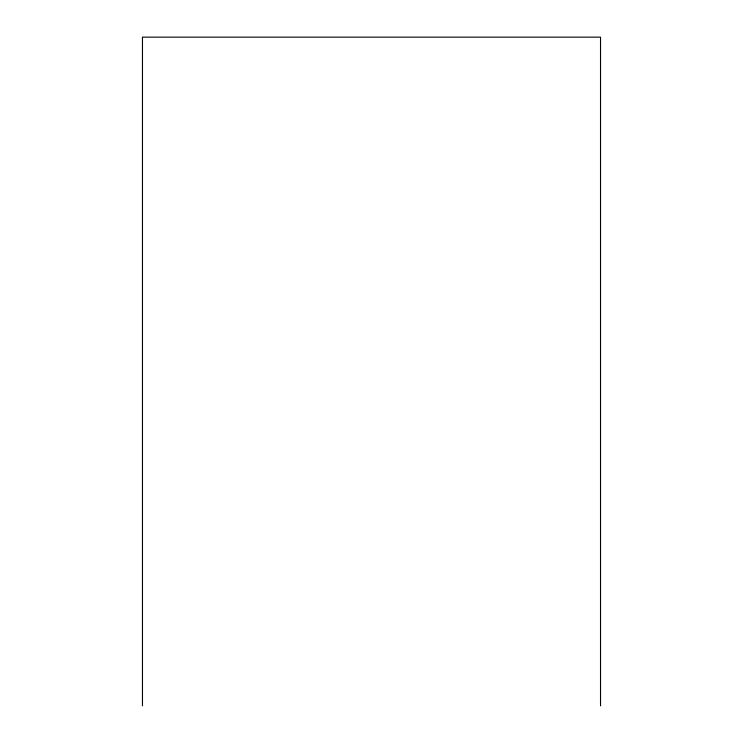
<?xml version="1.0" encoding="UTF-8"?>
<svg xmlns="http://www.w3.org/2000/svg" width="743" height="743" viewBox="0 0 743 743"><rect width="100%" height="100%" fill="white"/><g stroke="black" fill="none" stroke-linecap="round" stroke-linejoin="round"><path stroke-width="1.11" d="M600.53 705.85L600.53 37.15L142.47 37.15L142.47 705.85"/></g></svg>
